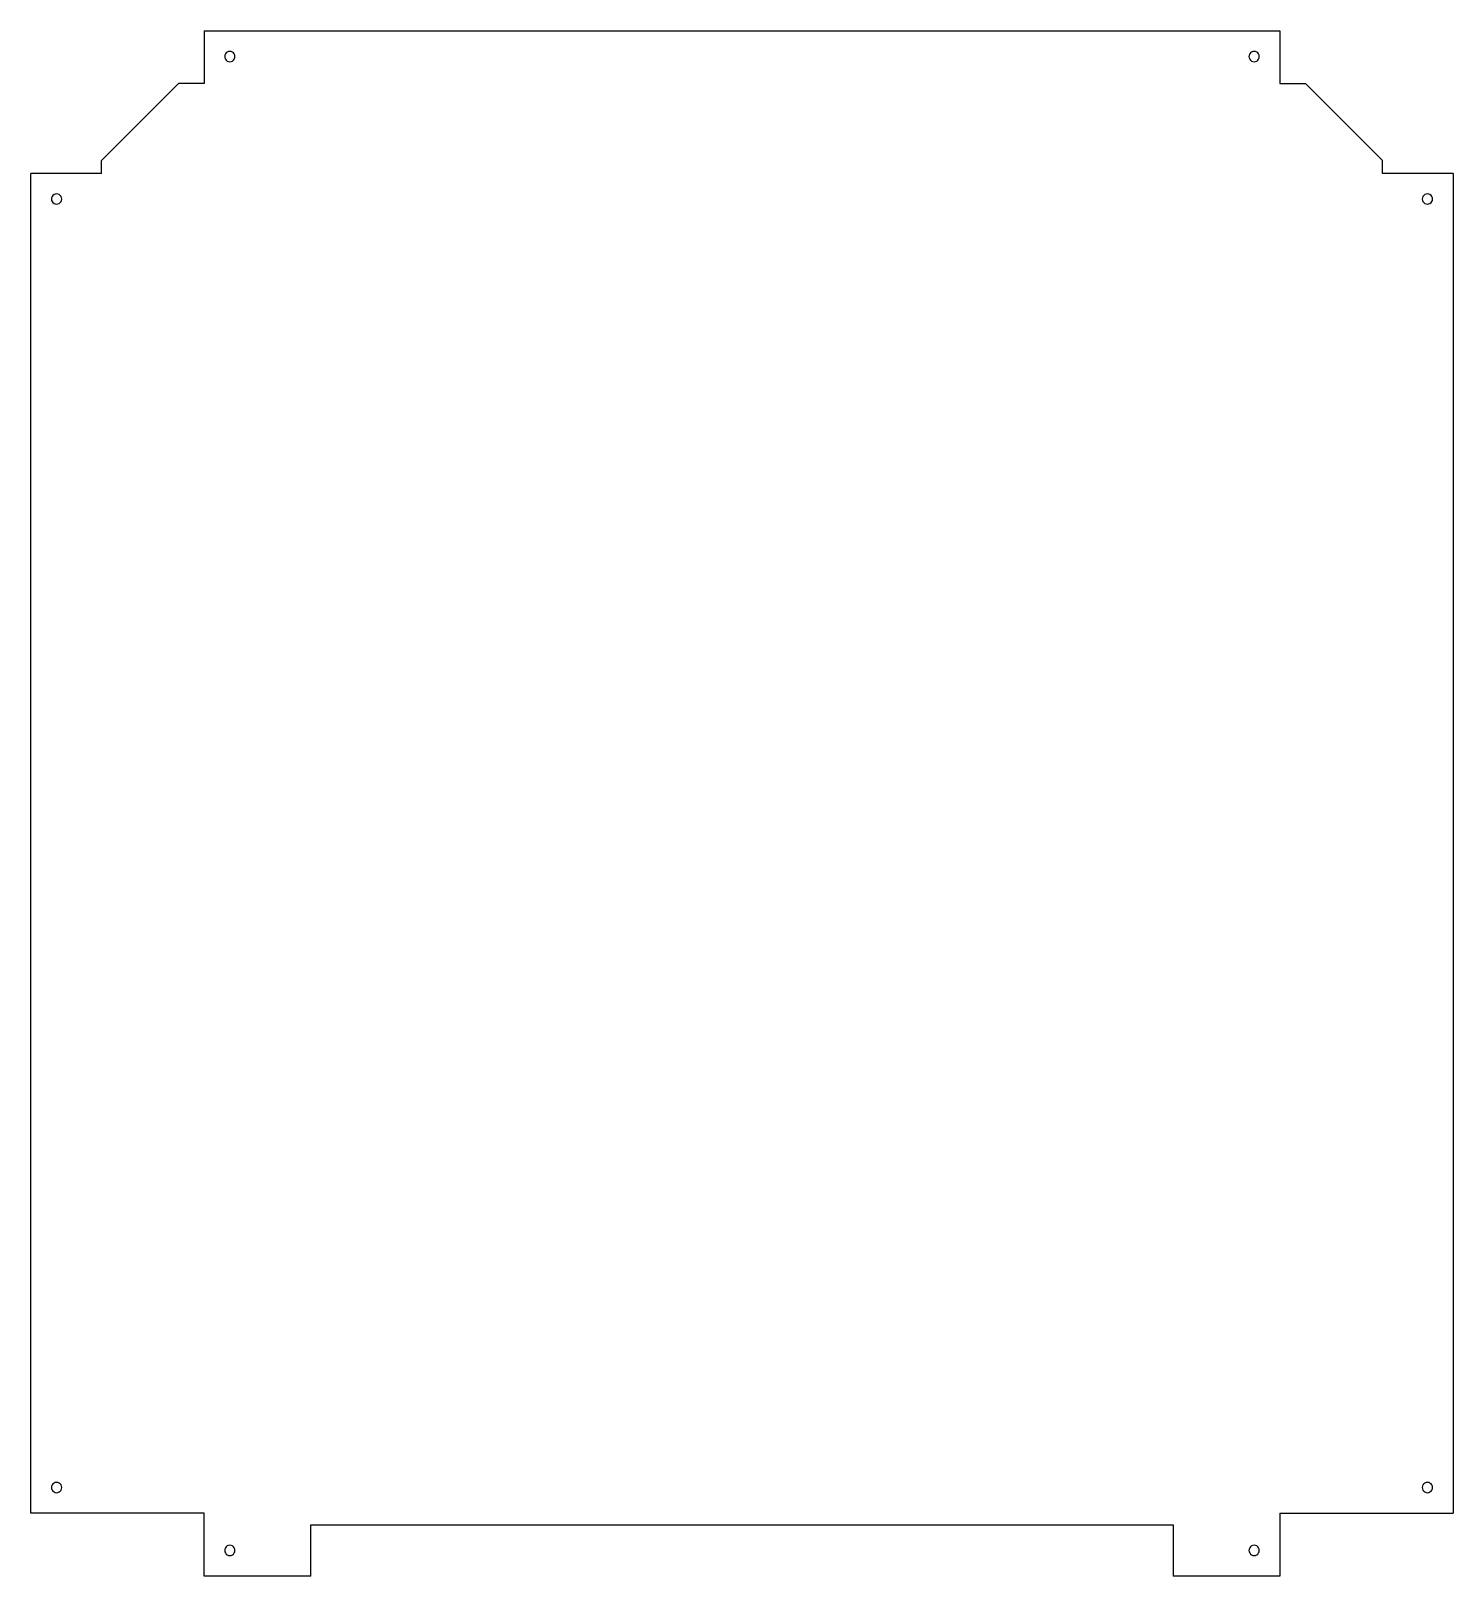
# Model space of a CAD drawing. Header units: metres. Extents: x 4454 to 5008, y 2822 to 3424.
import ezdxf

# ---------------------------------------------------------------- set-up
doc = ezdxf.new("R2010")
doc.units = ezdxf.units.M

msp = doc.modelspace()

# ---------------------------------------------------------------- linework, layer by layer
at = {"layer": 'GROUP0'}
for p, q in [((4521.18, 3423.89, 0), (4521.18, 3403.39, 0)), ((4521.18, 3423.89, 0), (4940.18, 3423.89, 0)), ((4940.18, 3423.89, 0), (4940.18, 3403.39, 0)), ((4529.25, 3414.41, 0), (4529.18, 3413.89, 0)), ((4529.18, 3413.89, 0), (4529.25, 3413.37, 0)), ((4529.45, 3414.89, 0), (4529.25, 3414.41, 0)), ((4529.25, 3413.37, 0), (4529.45, 3412.89, 0)), ((4529.77, 3415.3, 0), (4529.45, 3414.89, 0)), ((4530.18, 3415.62, 0), (4529.77, 3415.3, 0)), ((4530.67, 3415.82, 0), (4530.18, 3415.62, 0)), ((4531.18, 3415.89, 0), (4530.67, 3415.82, 0)), ((4531.7, 3415.82, 0), (4531.18, 3415.89, 0)), ((4532.18, 3415.62, 0), (4531.7, 3415.82, 0)), ((4532.6, 3415.3, 0), (4532.18, 3415.62, 0)), ((4532.92, 3414.89, 0), (4532.6, 3415.3, 0)), ((4533.12, 3414.41, 0), (4532.92, 3414.89, 0)), ((4532.92, 3412.89, 0), (4533.12, 3413.37, 0)), ((4533.18, 3413.89, 0), (4533.12, 3414.41, 0)), ((4533.12, 3413.37, 0), (4533.18, 3413.89, 0)), ((4928.25, 3414.4, 0), (4928.18, 3413.89, 0)), ((4928.18, 3413.89, 0), (4928.25, 3413.37, 0)), ((4928.45, 3414.89, 0), (4928.25, 3414.4, 0)), ((4928.25, 3413.37, 0), (4928.45, 3412.89, 0)), ((4928.77, 3415.3, 0), (4928.45, 3414.89, 0)), ((4929.18, 3415.62, 0), (4928.77, 3415.3, 0)), ((4929.67, 3415.82, 0), (4929.18, 3415.62, 0)), ((4930.18, 3415.89, 0), (4929.67, 3415.82, 0)), ((4930.7, 3415.82, 0), (4930.18, 3415.89, 0)), ((4931.18, 3415.62, 0), (4930.7, 3415.82, 0)), ((4931.6, 3415.3, 0), (4931.18, 3415.62, 0)), ((4931.92, 3414.89, 0), (4931.6, 3415.3, 0)), ((4932.12, 3414.4, 0), (4931.92, 3414.89, 0)), ((4931.92, 3412.89, 0), (4932.12, 3413.37, 0)), ((4932.18, 3413.89, 0), (4932.12, 3414.4, 0)), ((4932.12, 3413.37, 0), (4932.18, 3413.89, 0)), ((4529.45, 3412.89, 0), (4529.77, 3412.47, 0)), ((4529.77, 3412.47, 0), (4530.18, 3412.16, 0)), ((4530.18, 3412.16, 0), (4530.67, 3411.96, 0)), ((4530.67, 3411.96, 0), (4531.18, 3411.89, 0)), ((4531.18, 3411.89, 0), (4531.7, 3411.96, 0)), ((4531.7, 3411.96, 0), (4532.18, 3412.16, 0)), ((4532.18, 3412.16, 0), (4532.6, 3412.47, 0)), ((4532.6, 3412.47, 0), (4532.92, 3412.89, 0)), ((4928.45, 3412.89, 0), (4928.77, 3412.47, 0)), ((4928.77, 3412.47, 0), (4929.18, 3412.16, 0)), ((4929.18, 3412.16, 0), (4929.67, 3411.96, 0)), ((4929.67, 3411.96, 0), (4930.18, 3411.89, 0)), ((4930.18, 3411.89, 0), (4930.7, 3411.96, 0)), ((4930.7, 3411.96, 0), (4931.18, 3412.16, 0)), ((4931.18, 3412.16, 0), (4931.6, 3412.47, 0)), ((4931.6, 3412.47, 0), (4931.92, 3412.89, 0)), ((4511.18, 3403.39, 0), (4481.18, 3373.39, 0)), ((4521.18, 3403.39, 0), (4511.18, 3403.39, 0)), ((4940.18, 3403.39, 0), (4950.18, 3403.39, 0)), ((4980.18, 3373.39, 0), (4950.18, 3403.39, 0)), ((4481.18, 3368.39, 0), (4481.18, 3373.39, 0)), ((4980.18, 3368.39, 0), (4980.18, 3373.39, 0)), ((4453.68, 2846.39, 0), (4453.68, 3368.39, 0)), ((4481.18, 3368.39, 0), (4453.68, 3368.39, 0)), ((5007.68, 3368.39, 0), (4980.18, 3368.39, 0)), ((5007.68, 3368.39, 0), (5007.68, 2846.39, 0)), ((4461.95, 3359.39, 0), (4461.75, 3358.91, 0)), ((4462.27, 3359.8, 0), (4461.95, 3359.39, 0)), ((4462.68, 3360.12, 0), (4462.27, 3359.8, 0)), ((4463.17, 3360.32, 0), (4462.68, 3360.12, 0)), ((4463.68, 3360.39, 0), (4463.17, 3360.32, 0)), ((4464.2, 3360.32, 0), (4463.68, 3360.39, 0)), ((4464.68, 3360.12, 0), (4464.2, 3360.32, 0)), ((4465.1, 3359.8, 0), (4464.68, 3360.12, 0)), ((4465.42, 3359.39, 0), (4465.1, 3359.8, 0)), ((4465.62, 3358.91, 0), (4465.42, 3359.39, 0)), ((4995.95, 3359.39, 0), (4995.75, 3358.91, 0)), ((4996.27, 3359.8, 0), (4995.95, 3359.39, 0)), ((4996.68, 3360.12, 0), (4996.27, 3359.8, 0)), ((4997.17, 3360.32, 0), (4996.68, 3360.12, 0)), ((4997.68, 3360.39, 0), (4997.17, 3360.32, 0)), ((4998.2, 3360.32, 0), (4997.68, 3360.39, 0)), ((4998.68, 3360.12, 0), (4998.2, 3360.32, 0)), ((4999.1, 3359.8, 0), (4998.68, 3360.12, 0)), ((4999.42, 3359.39, 0), (4999.1, 3359.8, 0)), ((4999.62, 3358.91, 0), (4999.42, 3359.39, 0)), ((4461.75, 3358.91, 0), (4461.68, 3358.39, 0)), ((4461.68, 3358.39, 0), (4461.75, 3357.87, 0)), ((4461.75, 3357.87, 0), (4461.95, 3357.39, 0)), ((4461.95, 3357.39, 0), (4462.27, 3356.97, 0)), ((4462.27, 3356.97, 0), (4462.68, 3356.66, 0)), ((4462.68, 3356.66, 0), (4463.17, 3356.46, 0)), ((4463.17, 3356.46, 0), (4463.68, 3356.39, 0)), ((4463.68, 3356.39, 0), (4464.2, 3356.46, 0)), ((4464.2, 3356.46, 0), (4464.68, 3356.66, 0)), ((4464.68, 3356.66, 0), (4465.1, 3356.97, 0)), ((4465.1, 3356.97, 0), (4465.42, 3357.39, 0)), ((4465.42, 3357.39, 0), (4465.62, 3357.87, 0)), ((4465.68, 3358.39, 0), (4465.62, 3358.91, 0)), ((4465.62, 3357.87, 0), (4465.68, 3358.39, 0)), ((4995.75, 3358.91, 0), (4995.68, 3358.39, 0)), ((4995.68, 3358.39, 0), (4995.75, 3357.87, 0)), ((4995.75, 3357.87, 0), (4995.95, 3357.39, 0)), ((4995.95, 3357.39, 0), (4996.27, 3356.97, 0)), ((4996.27, 3356.97, 0), (4996.68, 3356.66, 0)), ((4996.68, 3356.66, 0), (4997.17, 3356.46, 0)), ((4997.17, 3356.46, 0), (4997.68, 3356.39, 0)), ((4997.68, 3356.39, 0), (4998.2, 3356.46, 0)), ((4998.2, 3356.46, 0), (4998.68, 3356.66, 0)), ((4998.68, 3356.66, 0), (4999.1, 3356.97, 0)), ((4999.1, 3356.97, 0), (4999.42, 3357.39, 0)), ((4999.42, 3357.39, 0), (4999.62, 3357.87, 0)), ((4999.68, 3358.39, 0), (4999.62, 3358.91, 0)), ((4999.62, 3357.87, 0), (4999.68, 3358.39, 0)), ((4461.75, 2856.91, 0), (4461.68, 2856.39, 0)), ((4461.68, 2856.39, 0), (4461.75, 2855.87, 0)), ((4461.95, 2857.39, 0), (4461.75, 2856.91, 0)), ((4461.75, 2855.87, 0), (4461.95, 2855.39, 0)), ((4462.27, 2857.8, 0), (4461.95, 2857.39, 0)), ((4461.95, 2855.39, 0), (4462.27, 2854.97, 0)), ((4462.68, 2858.12, 0), (4462.27, 2857.8, 0)), ((4462.27, 2854.97, 0), (4462.68, 2854.66, 0)), ((4463.17, 2858.32, 0), (4462.68, 2858.12, 0)), ((4462.68, 2854.66, 0), (4463.17, 2854.46, 0)), ((4463.68, 2858.39, 0), (4463.17, 2858.32, 0)), ((4463.17, 2854.46, 0), (4463.68, 2854.39, 0)), ((4464.2, 2858.32, 0), (4463.68, 2858.39, 0)), ((4463.68, 2854.39, 0), (4464.2, 2854.46, 0)), ((4464.68, 2858.12, 0), (4464.2, 2858.32, 0)), ((4464.2, 2854.46, 0), (4464.68, 2854.66, 0)), ((4465.1, 2857.8, 0), (4464.68, 2858.12, 0)), ((4464.68, 2854.66, 0), (4465.1, 2854.97, 0)), ((4465.42, 2857.39, 0), (4465.1, 2857.8, 0)), ((4465.1, 2854.97, 0), (4465.42, 2855.39, 0)), ((4465.62, 2856.91, 0), (4465.42, 2857.39, 0)), ((4465.42, 2855.39, 0), (4465.62, 2855.87, 0)), ((4465.68, 2856.39, 0), (4465.62, 2856.91, 0)), ((4465.62, 2855.87, 0), (4465.68, 2856.39, 0)), ((4995.75, 2856.91, 0), (4995.68, 2856.39, 0)), ((4995.68, 2856.39, 0), (4995.75, 2855.87, 0)), ((4995.95, 2857.39, 0), (4995.75, 2856.91, 0)), ((4995.75, 2855.87, 0), (4995.95, 2855.39, 0)), ((4996.27, 2857.8, 0), (4995.95, 2857.39, 0)), ((4995.95, 2855.39, 0), (4996.27, 2854.97, 0)), ((4996.68, 2858.12, 0), (4996.27, 2857.8, 0)), ((4996.27, 2854.97, 0), (4996.68, 2854.66, 0)), ((4997.17, 2858.32, 0), (4996.68, 2858.12, 0)), ((4996.68, 2854.66, 0), (4997.17, 2854.46, 0)), ((4997.68, 2858.39, 0), (4997.17, 2858.32, 0)), ((4997.17, 2854.46, 0), (4997.68, 2854.39, 0)), ((4998.2, 2858.32, 0), (4997.68, 2858.39, 0)), ((4997.68, 2854.39, 0), (4998.2, 2854.46, 0)), ((4998.68, 2858.12, 0), (4998.2, 2858.32, 0)), ((4998.2, 2854.46, 0), (4998.68, 2854.66, 0)), ((4999.1, 2857.8, 0), (4998.68, 2858.12, 0)), ((4998.68, 2854.66, 0), (4999.1, 2854.97, 0)), ((4999.42, 2857.39, 0), (4999.1, 2857.8, 0)), ((4999.1, 2854.97, 0), (4999.42, 2855.39, 0)), ((4999.62, 2856.91, 0), (4999.42, 2857.39, 0)), ((4999.42, 2855.39, 0), (4999.62, 2855.87, 0)), ((4999.68, 2856.39, 0), (4999.62, 2856.91, 0)), ((4999.62, 2855.87, 0), (4999.68, 2856.39, 0)), ((4521.18, 2846.39, 0), (4453.68, 2846.39, 0)), ((4521.18, 2821.89, 0), (4521.18, 2846.39, 0)), ((4562.68, 2821.89), (4562.68, 2841.89, 0)), ((4562.68, 2841.89, 0), (4898.68, 2841.89, 0)), ((4898.68, 2841.89, 0), (4898.68, 2821.89, 0)), ((4940.18, 2846.39, 0), (5007.68, 2846.39, 0)), ((4940.18, 2846.39, 0), (4940.18, 2821.89, 0)), ((4529.25, 2832.41, 0), (4529.18, 2831.89, 0)), ((4529.18, 2831.89, 0), (4529.25, 2831.37, 0)), ((4529.45, 2832.89, 0), (4529.25, 2832.41, 0)), ((4529.25, 2831.37, 0), (4529.45, 2830.89, 0)), ((4529.77, 2833.3, 0), (4529.45, 2832.89, 0)), ((4529.45, 2830.89, 0), (4529.77, 2830.47, 0)), ((4530.18, 2833.62, 0), (4529.77, 2833.3, 0)), ((4529.77, 2830.47, 0), (4530.18, 2830.16, 0)), ((4530.67, 2833.82, 0), (4530.18, 2833.62, 0)), ((4530.18, 2830.16, 0), (4530.67, 2829.96, 0)), ((4531.18, 2833.89, 0), (4530.67, 2833.82, 0)), ((4530.67, 2829.96, 0), (4531.18, 2829.89, 0)), ((4531.7, 2833.82, 0), (4531.18, 2833.89, 0)), ((4531.18, 2829.89, 0), (4531.7, 2829.96, 0)), ((4532.18, 2833.62, 0), (4531.7, 2833.82, 0)), ((4531.7, 2829.96, 0), (4532.18, 2830.16, 0)), ((4532.6, 2833.3, 0), (4532.18, 2833.62, 0)), ((4532.18, 2830.16, 0), (4532.6, 2830.47, 0)), ((4532.92, 2832.89, 0), (4532.6, 2833.3, 0)), ((4532.6, 2830.47, 0), (4532.92, 2830.89, 0)), ((4533.12, 2832.41, 0), (4532.92, 2832.89, 0)), ((4532.92, 2830.89, 0), (4533.12, 2831.37, 0)), ((4533.18, 2831.89, 0), (4533.12, 2832.41, 0)), ((4533.12, 2831.37, 0), (4533.18, 2831.89, 0)), ((4928.25, 2832.4, 0), (4928.18, 2831.89, 0)), ((4928.18, 2831.89, 0), (4928.25, 2831.37, 0)), ((4928.45, 2832.89, 0), (4928.25, 2832.4, 0)), ((4928.25, 2831.37, 0), (4928.45, 2830.89, 0)), ((4928.77, 2833.3, 0), (4928.45, 2832.89, 0)), ((4928.45, 2830.89, 0), (4928.77, 2830.47, 0)), ((4929.18, 2833.62, 0), (4928.77, 2833.3, 0)), ((4928.77, 2830.47, 0), (4929.18, 2830.16, 0)), ((4929.67, 2833.82, 0), (4929.18, 2833.62, 0)), ((4929.18, 2830.16, 0), (4929.67, 2829.96, 0)), ((4930.18, 2833.89, 0), (4929.67, 2833.82, 0)), ((4929.67, 2829.96, 0), (4930.18, 2829.89, 0)), ((4930.7, 2833.82, 0), (4930.18, 2833.89, 0)), ((4930.18, 2829.89, 0), (4930.7, 2829.96, 0)), ((4931.18, 2833.62, 0), (4930.7, 2833.82, 0)), ((4930.7, 2829.96, 0), (4931.18, 2830.16, 0)), ((4931.6, 2833.3, 0), (4931.18, 2833.62, 0)), ((4931.18, 2830.16, 0), (4931.6, 2830.47, 0)), ((4931.92, 2832.89, 0), (4931.6, 2833.3, 0)), ((4931.6, 2830.47, 0), (4931.92, 2830.89, 0)), ((4932.12, 2832.4, 0), (4931.92, 2832.89, 0)), ((4931.92, 2830.89, 0), (4932.12, 2831.37, 0)), ((4932.18, 2831.89, 0), (4932.12, 2832.4, 0)), ((4932.12, 2831.37, 0), (4932.18, 2831.89, 0)), ((4562.68, 2821.89), (4521.18, 2821.89, 0)), ((4940.18, 2821.89, 0), (4898.68, 2821.89, 0))]:
    msp.add_line(p, q, dxfattribs=at)

doc.saveas('drawing.dxf')
